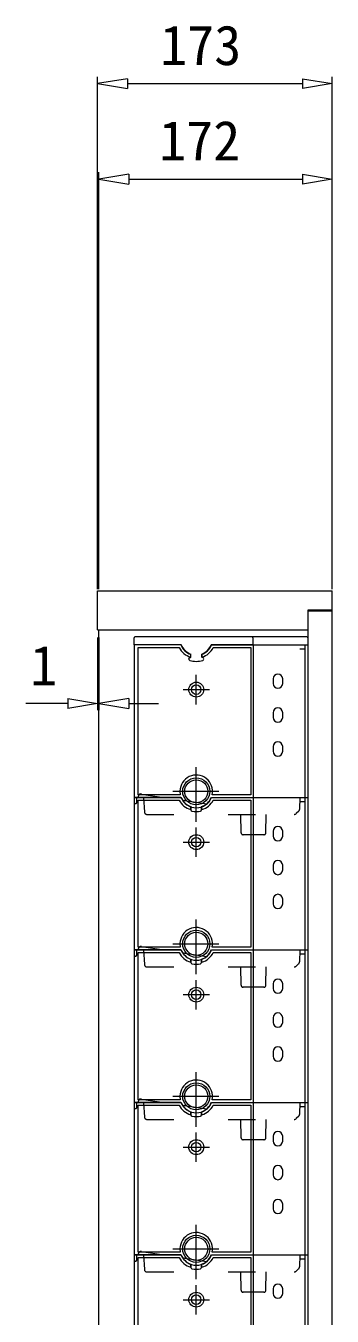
# Model space of a CAD drawing. Units: millimetres on the paper, with parts at other scales. Extents: x -192 to 192, y -136 to 136.
# Drawn here: x 32.98 to 44.27, y -11.37 to 36.23 of the extents above; entities that cross this region are included whole.
import ezdxf
from ezdxf.enums import TextEntityAlignment as Align

# ---------------------------------------------------------------- set-up
doc = ezdxf.new("R2010")
doc.units = ezdxf.units.MM
doc.linetypes.add('USER1', pattern=[3, 1, -2])
doc.linetypes.add('USER5', pattern=[24, 12, -5, 2, -5])
for name, color, linetype, lineweight in [('0-C_2-4', 7, 'Continuous', 18), ('0-F_2-8', 6, 'Continuous', 18), ('1-1_2-A', 7, 'Continuous', 9), ('1-2_2-B', 7, 'Continuous', 9), ('1-3_2-C', 7, 'USER1', 9)]:
    doc.layers.add(name, color=color, linetype=linetype, lineweight=lineweight)
doc.styles.add('ＭＳ ゴシック', font='')
doc.styles.get('ＭＳ ゴシック').set_extended_font_data('MS Gothic')

msp = doc.modelspace()

# ---------------------------------------------------------------- linework, layer by layer
at = {"layer": '0-C_2-4'}
for p, q in [((44.274, 13.942), (44.274, 15.392)), ((44.274, 14.667), (43.374, 14.667)), ((43.374, 14.667), (43.374, -54.733)), ((44.274, 14.642), (43.374, 14.642)), ((35.624, 13.942), (43.374, 13.942)), ((44.274, -77.058), (44.274, 13.942))]:
    msp.add_line(p, q, dxfattribs=at)
for points in [[(35.624, 13.942), (35.624, 15.392), (44.274, 15.392)], [(44.274, -81.883), (35.674, -81.883), (35.674, 13.942)]]:
    msp.add_lwpolyline(points, dxfattribs=at)
at = {"layer": '0-F_2-8', "color": 5}
for p, q in [((35.624, 15.442), (35.624, 34.343)), ((44.274, 15.442), (44.274, 34.343)), ((36.724, 34.093), (43.174, 34.093)), ((35.674, 15.442), (35.674, 30.824)), ((36.774, 30.574), (43.174, 30.574)), ((35.624, 13.661), (35.624, 10.985)), ((35.674, 13.661), (35.674, 10.985)), ((34.524, 11.235), (32.98, 11.235)), ((36.774, 11.235), (37.874, 11.235))]:
    msp.add_line(p, q, dxfattribs=at)
at = {"layer": '0-F_2-8'}
for p, q in [((36.724, 34.276), (35.624, 34.093)), ((36.724, 34.276), (36.724, 33.909)), ((43.174, 34.276), (44.274, 34.093)), ((43.174, 34.276), (43.174, 33.909)), ((35.624, 34.093), (36.724, 33.909)), ((44.274, 34.093), (43.174, 33.909)), ((36.774, 30.757), (35.674, 30.574)), ((35.674, 30.574), (36.774, 30.39)), ((36.774, 30.757), (36.774, 30.39)), ((43.174, 30.757), (44.274, 30.574)), ((43.174, 30.757), (43.174, 30.39)), ((44.274, 30.574), (43.174, 30.39)), ((34.524, 11.418), (35.624, 11.235)), ((34.524, 11.418), (34.524, 11.051)), ((35.624, 11.235), (34.524, 11.051)), ((36.774, 11.418), (35.674, 11.235)), ((35.674, 11.235), (36.774, 11.051)), ((36.774, 11.418), (36.774, 11.051))]:
    msp.add_line(p, q, dxfattribs=at)
at = {"layer": '1-1_2-A'}
for p, q in [((38.698, 7.767), (36.974, 7.767)), ((36.974, 7.767), (36.974, 2.142)), ((37.119, 7.667), (38.634, 7.667)), ((39.827, 7.767), (43.374, 7.767)), ((39.891, 7.667), (41.274, 7.667)), ((41.274, 7.667), (41.274, 2.242)), ((41.374, 2.142), (41.374, 7.767)), ((43.083, 7.617), (43.274, 7.617)), ((43.274, 2.142), (43.274, 7.767)), ((43.374, 7.767), (43.374, 2.142)), ((39.055, 7.421), (39.055, 7.316)), ((39.47, 7.316), (39.47, 7.421)), ((42.099, 6.517), (42.099, 6.342)), ((42.449, 6.342), (42.449, 6.517)), ((42.099, 5.267), (42.099, 5.092)), ((42.449, 5.092), (42.449, 5.267)), ((42.099, 4.017), (42.099, 3.842)), ((42.449, 3.842), (42.449, 4.017)), ((36.974, 2.142), (38.706, 2.142)), ((38.663, 2.374), (38.676, 2.242)), ((39.819, 2.142), (43.374, 2.142)), ((41.274, 2.242), (39.849, 2.242)), ((39.065, 1.801), (39.065, 1.683)), ((39.461, 1.683), (39.461, 1.801)), ((38.698, -3.483), (36.974, -3.483)), ((36.974, -3.483), (36.974, -9.108)), ((37.119, -3.583), (38.634, -3.583)), ((39.827, -3.483), (43.374, -3.483)), ((39.891, -3.583), (41.274, -3.583)), ((41.274, -3.583), (41.274, -9.008)), ((41.374, -9.108), (41.374, -3.483)), ((43.083, -3.633), (43.274, -3.633)), ((43.274, -9.108), (43.274, -3.483)), ((43.374, -3.483), (43.374, -9.108)), ((39.055, -3.829), (39.055, -3.934)), ((39.47, -3.934), (39.47, -3.829)), ((42.099, -4.733), (42.099, -4.908)), ((42.449, -4.908), (42.449, -4.733)), ((42.099, -5.983), (42.099, -6.158)), ((42.449, -6.158), (42.449, -5.983)), ((42.099, -7.233), (42.099, -7.408)), ((42.449, -7.408), (42.449, -7.233)), ((38.663, -8.876), (38.676, -9.008)), ((41.274, -9.008), (39.849, -9.008)), ((36.974, -9.108), (38.706, -9.108)), ((39.065, -9.449), (39.065, -9.567)), ((39.461, -9.567), (39.461, -9.449)), ((39.819, -9.108), (43.374, -9.108))]:
    msp.add_line(p, q, dxfattribs=at)
at = {"layer": '1-1_2-A', "linetype": 'USER1'}
for p, q in [((37.124, 7.767), (37.124, 7.793)), ((37.239, 7.892), (38.067, 7.767)), ((38.753, 7.664), (39.651, 7.529)), ((36.974, 2.142), (36.974, 1.964)), ((37.027, 1.917), (37.022, 1.917)), ((37.074, 1.964), (37.074, 2.142)), ((37.124, -3.483), (37.124, -3.457)), ((37.239, -3.358), (38.067, -3.483)), ((38.753, -3.586), (39.651, -3.721)), ((36.974, -9.108), (36.974, -9.286)), ((37.027, -9.333), (37.022, -9.333)), ((37.074, -9.286), (37.074, -9.108))]:
    msp.add_line(p, q, dxfattribs=at)
at = {"layer": '1-1_2-A', "linetype": 'USER5'}
for p, q in [((39.263, 5.573), (39.263, 6.657)), ((38.784, 6.117), (39.755, 6.117)), ((39.263, 1.245), (39.263, 3.258)), ((38.395, 2.367), (40.093, 2.367)), ((39.263, -5.677), (39.263, -4.593)), ((38.784, -5.133), (39.755, -5.133)), ((39.263, -10.005), (39.263, -7.992)), ((38.395, -8.883), (40.093, -8.883))]:
    msp.add_line(p, q, dxfattribs=at)
at = {"layer": '1-1_2-A'}
for points in [[(38.676, 2.242), (37.119, 2.242), (37.119, 7.667)], [(38.676, -9.008), (37.119, -9.008), (37.119, -3.583)]]:
    msp.add_lwpolyline(points, dxfattribs=at)
for centre, radius in [((39.263, 6.117), 0.275), ((39.263, 6.117), 0.175), ((39.263, 2.367), 0.5), ((39.263, 2.367), 0.425), ((39.263, -5.133), 0.275), ((39.263, -5.133), 0.175), ((39.263, -8.883), 0.5), ((39.263, -8.883), 0.425)]:
    msp.add_circle(centre, radius, dxfattribs=at)
at = {"layer": '1-1_2-A', "linetype": 'USER1'}
for centre, radius, start, end in [((37.224, 7.793), 0.1, 81.44, 180), ((37.022, 1.964), 0.0475, 180, 270), ((37.027, 1.964), 0.0475, 270, 0), ((37.224, -3.457), 0.1, 81.44, 180), ((37.022, -9.286), 0.0475, 180, 270), ((37.027, -9.286), 0.0475, 270, 0)]:
    msp.add_arc(centre, radius, start, end, dxfattribs=at)
at = {"layer": '1-1_2-A'}
for centre, radius, start, end in [((39.263, 7.992), 0.708, 207.346, 252.945), ((39.263, 7.992), 0.608, 201.738, 338.262), ((39.263, 7.992), 0.708, 287.055, 332.654), ((42.274, 6.517), 0.175, 0, 180), ((42.274, 6.342), 0.175, 180, 0), ((42.274, 5.267), 0.175, 0, 180), ((42.274, 5.092), 0.175, 180, 0), ((42.274, 4.017), 0.175, 0, 180), ((42.274, 3.842), 0.175, 180, 0), ((39.263, 2.367), 0.6, 347.975, 179.291), ((39.263, 2.367), 0.6, 202.024, 250.736), ((39.263, 2.367), 0.6, 289.264, 337.976), ((39.115, 1.683), 0.05, 180, 257.798), ((39.263, 2.367), 0.75, 257.798, 282.202), ((39.411, 1.683), 0.05, 282.202, 0), ((39.263, -3.258), 0.708, 207.346, 252.945), ((39.263, -3.258), 0.608, 201.738, 338.262), ((39.263, -3.258), 0.708, 287.055, 332.654), ((42.274, -4.733), 0.175, 0, 180), ((42.274, -4.908), 0.175, 180, 0), ((42.274, -5.983), 0.175, 0, 180), ((42.274, -6.158), 0.175, 180, 0), ((42.274, -7.233), 0.175, 0, 180), ((42.274, -7.408), 0.175, 180, 0), ((39.263, -8.883), 0.6, 347.975, 179.291), ((39.263, -8.883), 0.6, 202.024, 250.736), ((39.263, -8.883), 0.6, 289.264, 337.976), ((39.115, -9.567), 0.05, 180, 257.798), ((39.263, -8.883), 0.75, 257.798, 282.202), ((39.411, -9.567), 0.05, 282.202, 0)]:
    msp.add_arc(centre, radius, start, end, dxfattribs=at)
at = {"layer": '1-2_2-B'}
for p, q in [((38.698, 13.392), (36.974, 13.392)), ((36.974, 13.392), (36.974, 7.767)), ((39.827, 13.392), (43.374, 13.392)), ((41.374, 7.767), (41.374, 13.392)), ((43.274, 7.767), (43.274, 13.392)), ((43.374, 13.392), (43.374, 7.767)), ((37.119, 13.292), (38.634, 13.292)), ((39.055, 13.046), (39.055, 12.941)), ((39.47, 12.941), (39.47, 13.046)), ((39.891, 13.292), (41.274, 13.292)), ((41.274, 13.292), (41.274, 7.867)), ((43.083, 13.242), (43.274, 13.242)), ((42.099, 12.142), (42.099, 11.967)), ((42.449, 11.967), (42.449, 12.142)), ((42.099, 10.892), (42.099, 10.717)), ((42.449, 10.717), (42.449, 10.892)), ((42.099, 9.642), (42.099, 9.467)), ((42.449, 9.467), (42.449, 9.642)), ((36.974, 7.767), (38.706, 7.767)), ((38.663, 7.999), (38.676, 7.867)), ((39.819, 7.767), (43.374, 7.767)), ((41.274, 7.867), (39.849, 7.867)), ((39.065, 7.426), (39.065, 7.308)), ((39.461, 7.308), (39.461, 7.426)), ((38.698, 2.142), (36.974, 2.142)), ((36.974, 2.142), (36.974, -3.483)), ((37.119, 2.042), (38.634, 2.042)), ((39.827, 2.142), (43.374, 2.142)), ((39.891, 2.042), (41.274, 2.042)), ((41.274, 2.042), (41.274, -3.383)), ((41.374, -3.483), (41.374, 2.142)), ((43.083, 1.992), (43.274, 1.992)), ((43.274, -3.483), (43.274, 2.142)), ((43.374, 2.142), (43.374, -3.483)), ((39.055, 1.796), (39.055, 1.691)), ((39.47, 1.691), (39.47, 1.796)), ((42.099, 0.892), (42.099, 0.717)), ((42.449, 0.717), (42.449, 0.892)), ((42.099, -0.358), (42.099, -0.533)), ((42.449, -0.533), (42.449, -0.358)), ((42.099, -1.608), (42.099, -1.783)), ((42.449, -1.783), (42.449, -1.608)), ((38.663, -3.251), (38.676, -3.383)), ((36.974, -3.483), (38.706, -3.483)), ((39.819, -3.483), (43.374, -3.483)), ((41.274, -3.383), (39.849, -3.383)), ((39.065, -3.824), (39.065, -3.942)), ((39.461, -3.942), (39.461, -3.824)), ((38.698, -9.108), (36.974, -9.108)), ((36.974, -9.108), (36.974, -14.733)), ((37.119, -9.208), (38.634, -9.208)), ((39.055, -9.454), (39.055, -9.559)), ((39.47, -9.559), (39.47, -9.454)), ((39.827, -9.108), (43.374, -9.108)), ((39.891, -9.208), (41.274, -9.208)), ((41.274, -9.208), (41.274, -14.633)), ((41.374, -14.733), (41.374, -9.108)), ((43.083, -9.258), (43.274, -9.258)), ((43.274, -14.733), (43.274, -9.108)), ((43.374, -9.108), (43.374, -14.733)), ((42.099, -10.358), (42.099, -10.533)), ((42.449, -10.533), (42.449, -10.358))]:
    msp.add_line(p, q, dxfattribs=at)
at = {"layer": '1-2_2-B', "linetype": 'USER5'}
for p, q in [((39.263, 11.198), (39.263, 12.282)), ((38.784, 11.742), (39.755, 11.742)), ((39.263, 6.87), (39.263, 8.883)), ((38.395, 7.992), (40.093, 7.992)), ((39.263, -0.052), (39.263, 1.032)), ((38.784, 0.492), (39.755, 0.492)), ((39.263, -4.38), (39.263, -2.367)), ((38.395, -3.258), (40.093, -3.258)), ((39.263, -11.302), (39.263, -10.218)), ((38.784, -10.758), (39.755, -10.758))]:
    msp.add_line(p, q, dxfattribs=at)
at = {"layer": '1-2_2-B', "linetype": 'USER1'}
for p, q in [((36.974, 7.767), (36.974, 7.589)), ((37.074, 7.589), (37.074, 7.767)), ((37.027, 7.542), (37.022, 7.542)), ((37.124, 2.142), (37.124, 2.168)), ((37.239, 2.267), (38.067, 2.142)), ((38.753, 2.039), (39.651, 1.904)), ((36.974, -3.483), (36.974, -3.661)), ((37.027, -3.708), (37.022, -3.708)), ((37.074, -3.661), (37.074, -3.483)), ((37.239, -8.983), (38.067, -9.108)), ((37.124, -9.108), (37.124, -9.082)), ((38.753, -9.211), (39.651, -9.346))]:
    msp.add_line(p, q, dxfattribs=at)
at = {"layer": '1-2_2-B'}
for points in [[(38.676, 7.867), (37.119, 7.867), (37.119, 13.292)], [(38.676, -3.383), (37.119, -3.383), (37.119, 2.042)], [(38.676, -14.633), (37.119, -14.633), (37.119, -9.208)]]:
    msp.add_lwpolyline(points, dxfattribs=at)
for centre, radius in [((39.263, 11.742), 0.275), ((39.263, 11.742), 0.175), ((39.263, 7.992), 0.5), ((39.263, 7.992), 0.425), ((39.263, 0.492), 0.275), ((39.263, 0.492), 0.175), ((39.263, -3.258), 0.5), ((39.263, -3.258), 0.425), ((39.263, -10.758), 0.275), ((39.263, -10.758), 0.175)]:
    msp.add_circle(centre, radius, dxfattribs=at)
for centre, radius, start, end in [((39.263, 13.617), 0.608, 201.738, 250.778), ((39.263, 13.617), 0.608, 289.221, 338.262), ((39.263, 13.617), 0.708, 207.346, 252.945), ((39.263, 13.617), 0.708, 287.055, 332.654), ((42.274, 12.142), 0.175, 0, 180), ((42.274, 11.967), 0.175, 180, 0), ((42.274, 10.892), 0.175, 0, 180), ((42.274, 10.717), 0.175, 180, 0), ((42.274, 9.642), 0.175, 0, 180), ((42.274, 9.467), 0.175, 180, 0), ((39.263, 7.992), 0.6, 347.975, 179.291), ((39.263, 7.992), 0.6, 202.024, 250.736), ((39.263, 7.992), 0.6, 289.264, 337.976), ((39.115, 7.308), 0.05, 180, 257.798), ((39.263, 7.992), 0.75, 257.798, 282.202), ((39.411, 7.308), 0.05, 282.202, 0), ((39.263, 2.367), 0.708, 207.346, 252.945), ((39.263, 2.367), 0.608, 201.738, 338.262), ((39.263, 2.367), 0.708, 287.055, 332.654), ((42.274, 0.892), 0.175, 0, 180), ((42.274, 0.717), 0.175, 180, 0), ((42.274, -0.358), 0.175, 0, 180), ((42.274, -0.533), 0.175, 180, 0), ((42.274, -1.608), 0.175, 0, 180), ((42.274, -1.783), 0.175, 180, 0), ((39.263, -3.258), 0.6, 347.975, 179.291), ((39.263, -3.258), 0.6, 202.024, 250.736), ((39.263, -3.258), 0.6, 289.264, 337.976), ((39.115, -3.942), 0.05, 180, 257.798), ((39.263, -3.258), 0.75, 257.798, 282.202), ((39.411, -3.942), 0.05, 282.202, 0), ((39.263, -8.883), 0.708, 207.346, 252.945), ((39.263, -8.883), 0.608, 201.738, 338.262), ((39.263, -8.883), 0.708, 287.055, 332.654), ((42.274, -10.358), 0.175, 0, 180), ((42.274, -10.533), 0.175, 180, 0)]:
    msp.add_arc(centre, radius, start, end, dxfattribs=at)
at = {"layer": '1-2_2-B', "linetype": 'USER1'}
for centre, radius, start, end in [((37.022, 7.589), 0.0475, 180, 270), ((37.027, 7.589), 0.0475, 270, 0), ((37.224, 2.168), 0.1, 81.44, 180), ((37.022, -3.661), 0.0475, 180, 270), ((37.027, -3.661), 0.0475, 270, 0), ((37.224, -9.082), 0.1, 81.44, 180)]:
    msp.add_arc(centre, radius, start, end, dxfattribs=at)
at = {"layer": '1-3_2-C', "linetype": 'Continuous'}
for p, q in [((36.974, 13.392), (36.974, 13.654)), ((38.709, 13.392), (36.974, 13.392)), ((43.337, 13.692), (37.012, 13.692)), ((43.374, 13.654), (43.374, 13.392)), ((38.988, 12.868), (38.988, 12.878)), ((39.063, 12.923), (39.063, 13.054)), ((39.463, 13.054), (39.463, 12.923))]:
    msp.add_line(p, q, dxfattribs=at)
at = {"layer": '1-3_2-C'}
for p, q in [((37.324, 7.767), (37.352, 7.227)), ((43.076, 7.332), (43.099, 7.767)), ((37.442, 7.142), (42.877, 7.142)), ((40.915, 6.466), (40.904, 7.142)), ((41.833, 6.466), (41.845, 7.142)), ((43.045, 7.264), (42.945, 7.169)), ((41.758, 6.392), (40.99, 6.392)), ((37.324, 2.142), (37.352, 1.602)), ((43.076, 1.707), (43.099, 2.142)), ((37.442, 1.517), (42.877, 1.517)), ((40.915, 0.841), (40.904, 1.517)), ((41.833, 0.841), (41.845, 1.517)), ((43.045, 1.639), (42.945, 1.544)), ((41.758, 0.767), (40.99, 0.767)), ((37.324, -3.483), (37.352, -4.023)), ((43.076, -3.918), (43.099, -3.483)), ((37.442, -4.108), (42.877, -4.108)), ((40.915, -4.784), (40.904, -4.108)), ((41.833, -4.784), (41.845, -4.108)), ((43.045, -3.986), (42.945, -4.081)), ((41.758, -4.858), (40.99, -4.858)), ((37.324, -9.108), (37.352, -9.648)), ((43.076, -9.543), (43.099, -9.108)), ((37.442, -9.733), (42.877, -9.733)), ((40.915, -10.409), (40.904, -9.733)), ((41.833, -10.409), (41.845, -9.733)), ((43.045, -9.611), (42.945, -9.706)), ((41.758, -10.483), (40.99, -10.483))]:
    msp.add_line(p, q, dxfattribs=at)
at = {"layer": '1-3_2-C', "linetype": 'Continuous'}
for points in [[(37.018, 13.692), (37.018, 13.692), (37.018, 13.692), (37.018, 13.692), (37.018, 13.692), (37.017, 13.692), (37.017, 13.692), (37.017, 13.692), (37.017, 13.692), (37.017, 13.692), (37.017, 13.692), (37.016, 13.692), (37.016, 13.692), (37.016, 13.692), (37.016, 13.692), (37.016, 13.692), (37.016, 13.692), (37.015, 13.692), (37.015, 13.692), (37.015, 13.692), (37.015, 13.692), (37.015, 13.692), (37.015, 13.692), (37.015, 13.692), (37.014, 13.692), (37.014, 13.692), (37.014, 13.692), (37.014, 13.692), (37.014, 13.692), (37.014, 13.692), (37.014, 13.692), (37.014, 13.692), (37.014, 13.692), (37.014, 13.692)], [(37.024, 13.692), (37.024, 13.692), (37.024, 13.692), (37.024, 13.692), (37.024, 13.692), (37.024, 13.692), (37.024, 13.692), (37.024, 13.692), (37.024, 13.692), (37.023, 13.692), (37.023, 13.692), (37.023, 13.692), (37.023, 13.692), (37.023, 13.692), (37.023, 13.692), (37.023, 13.692), (37.023, 13.692), (37.022, 13.692), (37.022, 13.692), (37.022, 13.692), (37.022, 13.692), (37.022, 13.692), (37.022, 13.692), (37.021, 13.692), (37.021, 13.692), (37.021, 13.692), (37.021, 13.692), (37.021, 13.692), (37.02, 13.692), (37.02, 13.692), (37.02, 13.692), (37.02, 13.692), (37.02, 13.692), (37.02, 13.692), (37.019, 13.692), (37.019, 13.692), (37.019, 13.692), (37.019, 13.692), (37.019, 13.692), (37.018, 13.692)], [(41.349, 13.654), (41.349, 13.392), (39.816, 13.392)]]:
    msp.add_lwpolyline(points, dxfattribs=at)
for centre, radius, start, end in [((37.012, 13.654), 0.0375, 86.721, 180), ((39.263, 13.617), 0.598, 202.121, 250.444), ((39.263, 13.617), 0.598, 289.556, 337.879), ((41.312, 13.654), 0.0375, 0, 90), ((43.337, 13.654), 0.0375, 0, 90), ((39.038, 12.878), 0.05, 73.066, 180), ((39.038, 12.868), 0.05, 180, 253.289), ((39.263, 13.617), 0.723, 253.066, 253.93), ((39.263, 13.617), 0.723, 286.07, 286.934), ((39.488, 12.878), 0.05, 0, 106.934), ((39.488, 12.868), 0.05, 286.711, 0), ((39.263, 13.617), 0.833, 253.289, 286.711)]:
    msp.add_arc(centre, radius, start, end, dxfattribs=at)
at = {"layer": '1-3_2-C'}
for centre, radius, start, end in [((37.442, 7.232), 0.09, 183.002, 270), ((42.877, 7.242), 0.1, 270, 313.5), ((42.976, 7.337), 0.1, 313.5, 357), ((40.99, 6.467), 0.075, 181, 270), ((41.758, 6.467), 0.075, 270, 359), ((37.442, 1.607), 0.09, 183.002, 270), ((42.877, 1.617), 0.1, 270, 313.5), ((42.976, 1.712), 0.1, 313.5, 357), ((40.99, 0.842), 0.075, 181, 270), ((41.758, 0.842), 0.075, 270, 359), ((37.442, -4.018), 0.09, 183.002, 270), ((42.877, -4.008), 0.1, 270, 313.5), ((42.976, -3.913), 0.1, 313.5, 357), ((40.99, -4.783), 0.075, 181, 270), ((41.758, -4.783), 0.075, 270, 359), ((37.442, -9.643), 0.09, 183.002, 270), ((42.877, -9.633), 0.1, 270, 313.5), ((42.976, -9.538), 0.1, 313.5, 357), ((40.99, -10.408), 0.075, 181, 270), ((41.758, -10.408), 0.075, 270, 359)]:
    msp.add_arc(centre, radius, start, end, dxfattribs=at)

# ---------------------------------------------------------------- texts
at = {"layer": '0-F_2-8', "color": 7, "style": 'ＭＳ ゴシック'}
for s, p in [('173', (37.931, 34.338)), ('172', (37.892, 30.819)), ('1', (33.145, 11.459))]:
    msp.add_text(s, height=1.466, dxfattribs=at).set_placement(p, align=Align.BOTTOM_LEFT)

doc.saveas('drawing.dxf')
